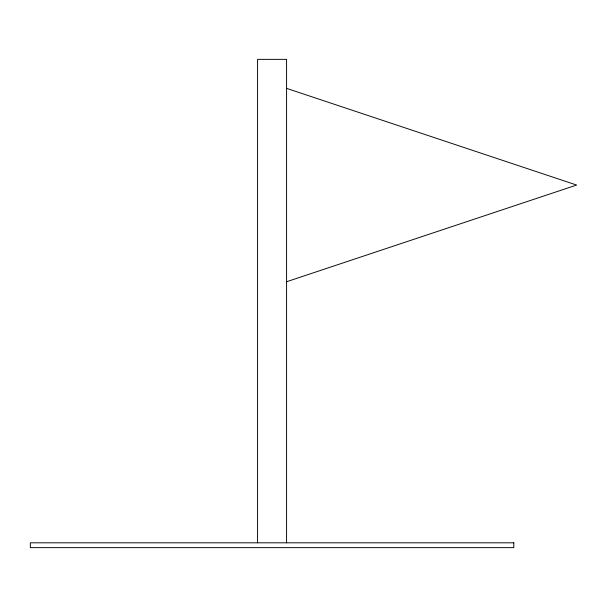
<?xml version="1.0" encoding="UTF-8"?>
<svg xmlns="http://www.w3.org/2000/svg" width="607" height="607" viewBox="0 0 607 607"><rect width="100%" height="100%" fill="white"/><g stroke="black" fill="none" stroke-linecap="round" stroke-linejoin="round"><path stroke-width="0.91" d="M286.58 281.747L576.65 185.052L286.58 88.364M286.58 542.81L286.58 59.357L257.573 59.357L257.573 542.81M513.803 542.81L30.35 542.81L30.35 547.643L513.803 547.643L513.803 542.81"/></g></svg>
